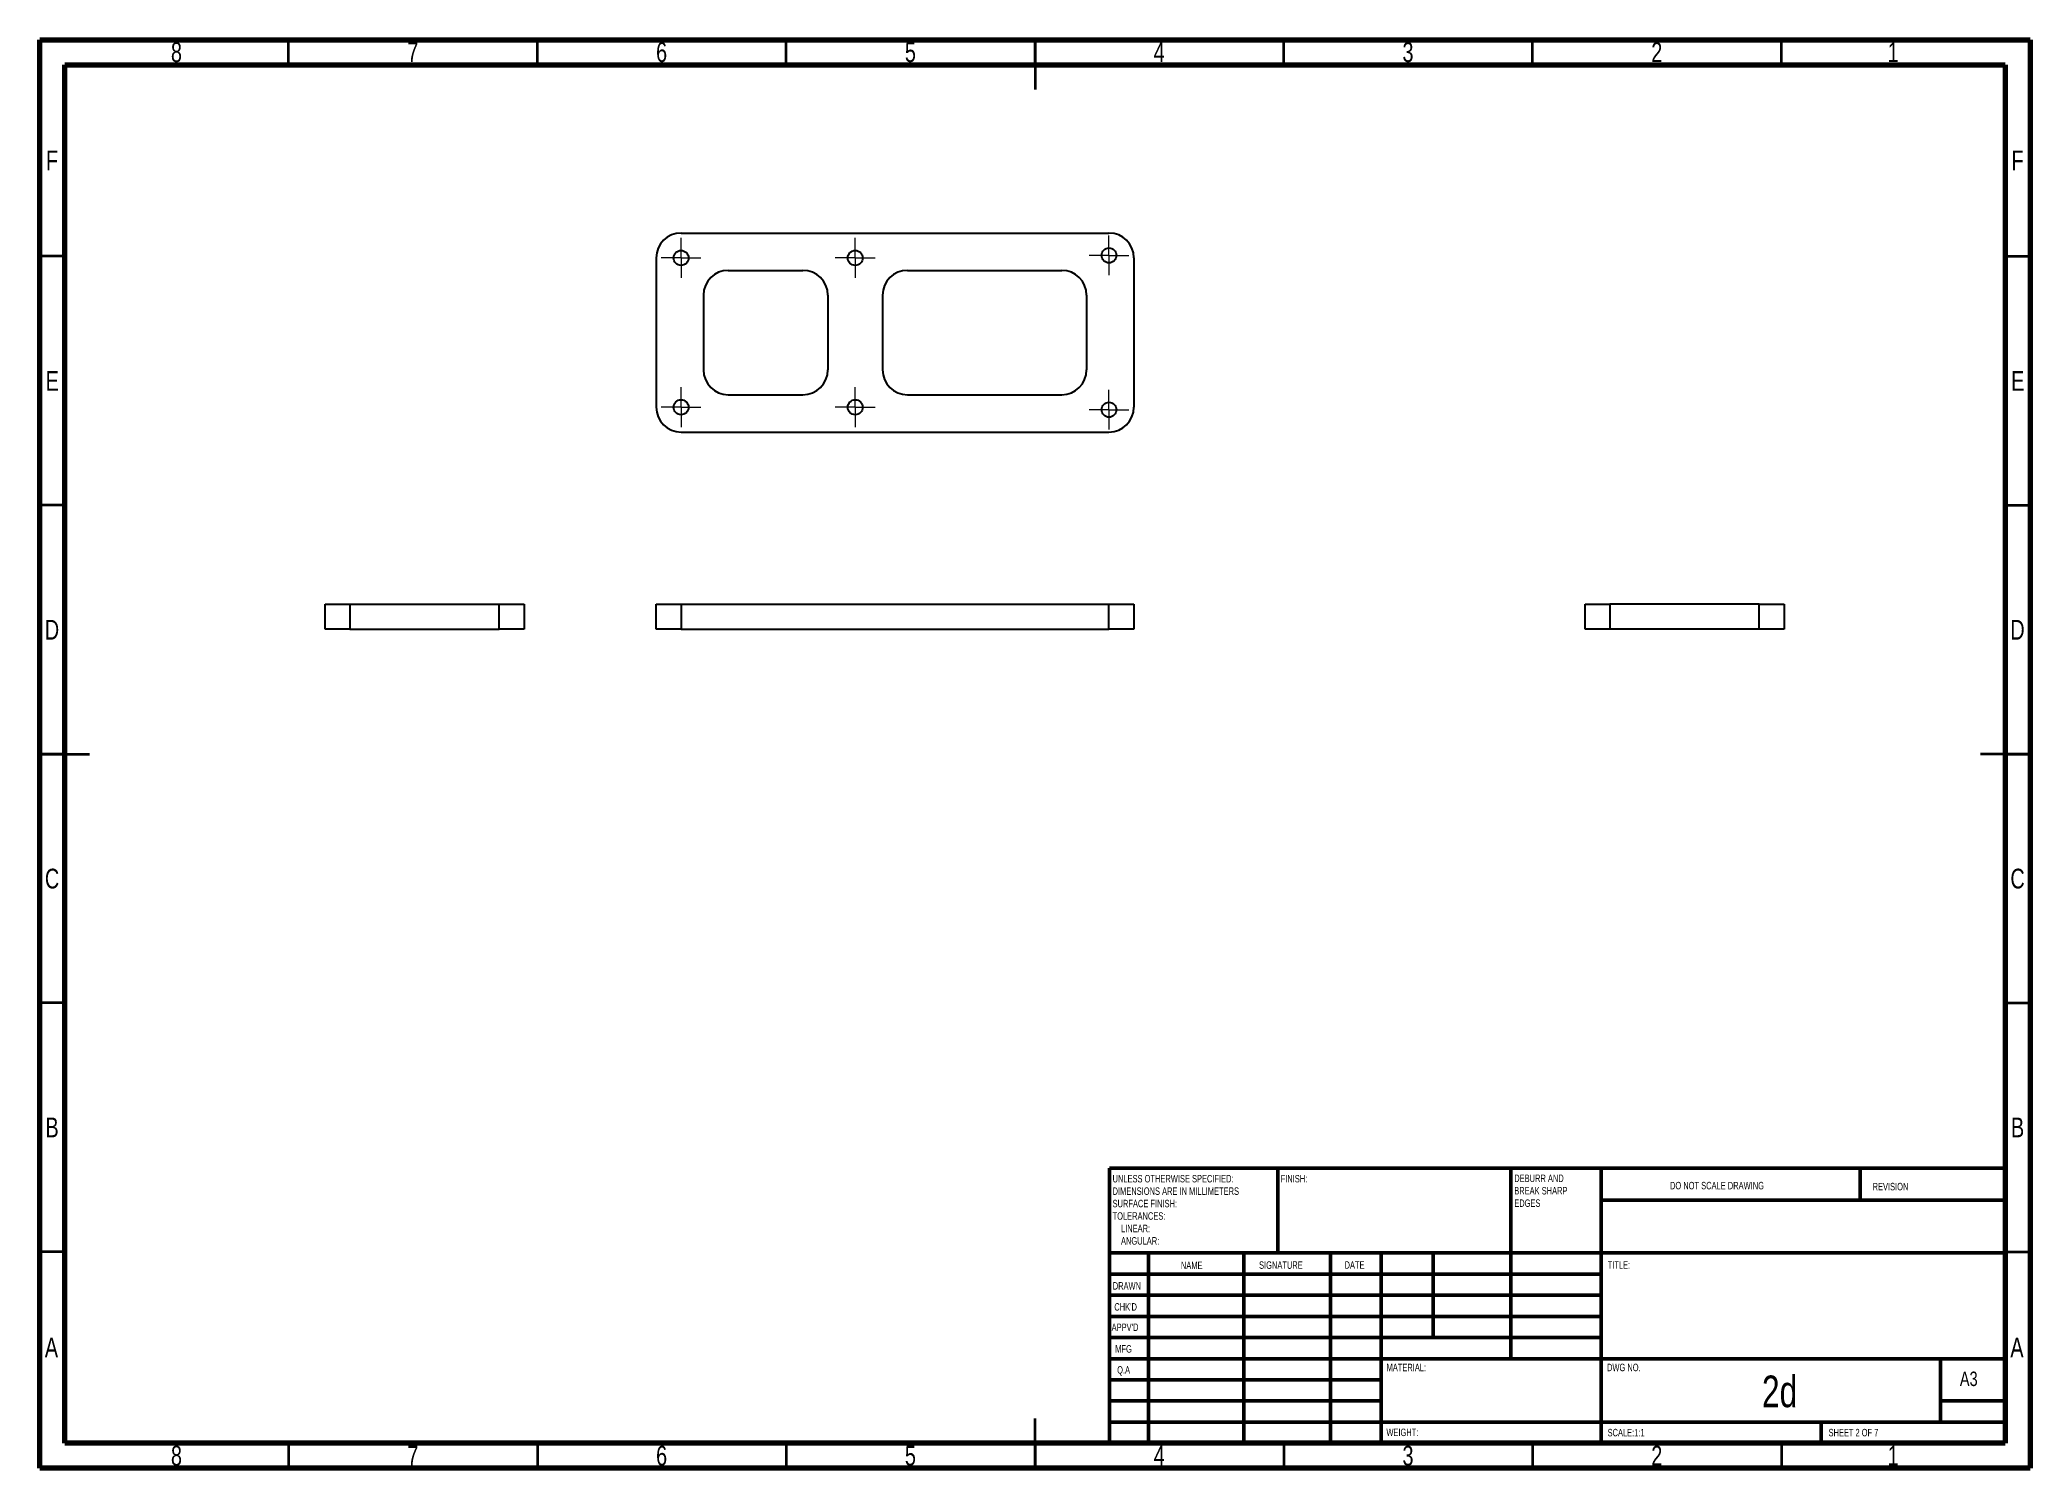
# Paper-space layout 'Sheet2' of a CAD drawing. Header units: millimetres. Extents: x 15 to 415, y 5 to 292.
import ezdxf

# ---------------------------------------------------------------- set-up
doc = ezdxf.new("R2010")
doc.units = ezdxf.units.MM
doc.styles.add('SLDTEXTSTYLE0', font='TXT', dxfattribs={"width": 0.75})
doc.styles.add('SLDTEXTSTYLE1', font='TXT', dxfattribs={"width": 0.686449})
doc.styles.add('SLDTEXTSTYLE2', font='TXT', dxfattribs={"width": 0.6875})

# ---------------------------------------------------------------- blocks, each defined once
blk = doc.blocks.new('SW_NOTE_0_2')
at = {"color": 0, "linetype": 'Continuous', "lineweight": 0, "char_height": 1.5, "attachment_point": 1, "style": 'SLDTEXTSTYLE0'}
for s, insert in [('UNLESS OTHERWISE SPECIFIED:', (0, 1.93)), ('SURFACE FINISH:', (0, -3.07)), ('DIMENSIONS ARE IN MILLIMETERS', (0, -0.57)), ('TOLERANCES:', (0, -5.57)), ('ANGULAR:', (1.69, -10.57)), ('LINEAR:', (1.69, -8.07))]:
    blk.add_mtext(s, dxfattribs=dict(at, insert=insert))
blk = doc.blocks.new('SW_NOTE_0_3')
at = {"color": 0, "linetype": 'Continuous', "lineweight": 0, "char_height": 1.5, "attachment_point": 1, "style": 'SLDTEXTSTYLE0'}
for s, insert in [('DEBURR AND', (0, 1.93)), ('BREAK SHARP', (0, -0.57)), ('EDGES', (0, -3.07))]:
    blk.add_mtext(s, dxfattribs=dict(at, insert=insert))
blk = doc.blocks.new('SW_CENTERMARKSYMBOL_13')
at = {"color": 0, "linetype": 'Continuous', "lineweight": 18}
for p, q in [((0, 2.5), (0, 4)), ((-2.5, 0), (-4, 0)), ((0, 0), (-2.5, 0)), ((0, 0), (0, 2.5)), ((0, 0), (0, -2.5)), ((0, 0), (2.5, 0)), ((2.5, 0), (4, 0)), ((0, -2.5), (0, -4))]:
    blk.add_line(p, q, dxfattribs=at)
blk = doc.blocks.new('SW_CENTERMARKSYMBOL_14')
at = {"color": 0, "linetype": 'Continuous', "lineweight": 18}
for p, q in [((0, 2.5), (0, 4)), ((-2.5, 0), (-4, 0)), ((0, 0), (-2.5, 0)), ((0, 0), (0, 2.5)), ((0, 0), (0, -2.5)), ((0, 0), (2.5, 0)), ((2.5, 0), (4, 0)), ((0, -2.5), (0, -4))]:
    blk.add_line(p, q, dxfattribs=at)
blk = doc.blocks.new('SW_CENTERMARKSYMBOL_15')
at = {"color": 0, "linetype": 'Continuous', "lineweight": 18}
for p, q in [((-2.5, 0), (-4, 0)), ((0, 0), (-2.5, 0)), ((0, 2.5), (0, 4)), ((0, 0), (0, 2.5)), ((0, 0), (0, -2.5)), ((0, 0), (2.5, 0)), ((2.5, 0), (4, 0)), ((0, -2.5), (0, -4))]:
    blk.add_line(p, q, dxfattribs=at)
blk = doc.blocks.new('SW_CENTERMARKSYMBOL_16')
at = {"color": 0, "linetype": 'Continuous', "lineweight": 18}
for p, q in [((0, 2.5), (0, 4)), ((-2.5, 0), (-4, 0)), ((0, 0), (-2.5, 0)), ((0, 0), (0, 2.5)), ((0, 0), (0, -2.5)), ((0, 0), (2.5, 0)), ((2.5, 0), (4, 0)), ((0, -2.5), (0, -4))]:
    blk.add_line(p, q, dxfattribs=at)
blk = doc.blocks.new('SW_CENTERMARKSYMBOL_17')
at = {"color": 0, "linetype": 'Continuous', "lineweight": 18}
for p, q in [((0, 2.5), (0, 4)), ((-2.5, 0), (-4, 0)), ((0, 0), (-2.5, 0)), ((0, 0), (0, 2.5)), ((0, 0), (0, -2.5)), ((0, 0), (2.5, 0)), ((2.5, 0), (4, 0)), ((0, -2.5), (0, -4))]:
    blk.add_line(p, q, dxfattribs=at)
blk = doc.blocks.new('SW_CENTERMARKSYMBOL_18')
at = {"color": 0, "linetype": 'Continuous', "lineweight": 18}
for p, q in [((0, 2.5), (0, 4)), ((-2.5, 0), (-4, 0)), ((0, 0), (-2.5, 0)), ((0, 0), (0, 2.5)), ((0, 0), (0, -2.5)), ((0, 0), (2.5, 0)), ((2.5, 0), (4, 0)), ((0, -2.5), (0, -4))]:
    blk.add_line(p, q, dxfattribs=at)

psp = doc.layouts.new('Sheet2')

# ---------------------------------------------------------------- linework, layer by layer
at = {"color": 7, "linetype": 'Continuous', "lineweight": 70}
for p, q in [((15, 5), (15, 292)), ((15, 292), (415, 292)), ((415, 292), (415, 5)), ((20, 10), (20, 287)), ((20, 287), (410, 287)), ((410, 287), (410, 10)), ((410, 10), (20, 10)), ((415, 5), (15, 5))]:
    psp.add_line(p, q, dxfattribs=at)
at = {"color": 7, "linetype": 'Continuous', "lineweight": 35}
for p, q in [((65, 287), (65, 292)), ((115, 287), (115, 292)), ((165, 287), (165, 292)), ((215, 292), (215, 282)), ((215, 287), (215, 292)), ((265, 287), (265, 292)), ((315, 287), (315, 292)), ((365, 287), (365, 292)), ((20, 248.5), (15, 248.5)), ((410, 248.5), (415, 248.5)), ((20, 198.5), (15, 198.5)), ((410, 198.5), (415, 198.5)), ((15, 148.5), (25, 148.5)), ((20, 148.5), (15, 148.5)), ((415, 148.5), (405, 148.5)), ((410, 148.5), (415, 148.5)), ((20, 98.5), (15, 98.5)), ((410, 98.5), (415, 98.5)), ((20, 48.5), (15, 48.5)), ((410, 48.5), (415, 48.5)), ((215, 5), (215, 15)), ((65, 10), (65, 5)), ((115, 10), (115, 5)), ((165, 10), (165, 5)), ((215, 10), (215, 5)), ((265, 10), (265, 5)), ((315, 10), (315, 5)), ((365, 10), (365, 5))]:
    psp.add_line(p, q, dxfattribs=at)
at = {"color": 7, "linetype": 'Continuous', "lineweight": 25}
for p, q in [((143.87, 253.18), (229.87, 253.18)), ((138.87, 248.18), (138.87, 218.18)), ((234.87, 248.18), (234.87, 218.18)), ((153.37, 245.68), (168.37, 245.68)), ((189.37, 245.68), (220.37, 245.68)), ((148.37, 240.68), (148.37, 225.68)), ((173.37, 240.68), (173.37, 225.68)), ((184.37, 240.68), (184.37, 225.68)), ((225.37, 240.68), (225.37, 225.68)), ((153.37, 220.68), (168.37, 220.68)), ((189.37, 220.68), (220.37, 220.68)), ((143.87, 213.18), (229.87, 213.18)), ((72.33, 173.6), (72.33, 178.6)), ((72.33, 178.6), (77.33, 178.6)), ((77.33, 178.6), (77.33, 173.6)), ((77.33, 178.6), (107.33, 178.6)), ((107.33, 173.6), (107.33, 178.6)), ((107.33, 178.6), (112.33, 178.6)), ((112.33, 178.6), (112.33, 173.6)), ((138.87, 173.6), (138.87, 178.6)), ((138.87, 178.6), (143.87, 178.6)), ((143.87, 178.6), (143.87, 173.6)), ((143.87, 178.6), (229.87, 178.6)), ((229.87, 173.6), (229.87, 178.6)), ((229.87, 178.6), (234.87, 178.6)), ((234.87, 178.6), (234.87, 173.6)), ((325.54, 173.6), (325.54, 178.6)), ((325.54, 178.6), (330.54, 178.6)), ((330.54, 178.6), (330.54, 173.6)), ((360.54, 178.6), (330.54, 178.6)), ((360.54, 173.6), (360.54, 178.6)), ((360.54, 178.6), (365.54, 178.6)), ((365.54, 178.6), (365.54, 173.6)), ((77.33, 173.6), (72.33, 173.6)), ((77.33, 173.6), (107.33, 173.6)), ((112.33, 173.6), (107.33, 173.6)), ((143.87, 173.6), (138.87, 173.6)), ((143.87, 173.6), (229.87, 173.6)), ((234.87, 173.6), (229.87, 173.6)), ((330.54, 173.6), (325.54, 173.6)), ((360.54, 173.6), (330.54, 173.6)), ((365.54, 173.6), (360.54, 173.6))]:
    psp.add_line(p, q, dxfattribs=at)
at = {"color": 7, "linetype": 'Continuous', "lineweight": 50}
for p, q in [((230, 65.25), (410, 65.25)), ((230, 65.25), (230, 10)), ((263.8, 48.25), (263.8, 65.25)), ((310.6, 65.25), (310.6, 27)), ((328.8, 65.25), (328.8, 10)), ((380.8, 58.88), (380.8, 65.25)), ((410, 58.88), (328.8, 58.88)), ((410, 48.25), (230, 48.25)), ((237.8, 48.25), (237.8, 10)), ((256.99, 48.25), (256.99, 10)), ((274.4, 48.25), (274.4, 10)), ((284.6, 10), (284.6, 48.25)), ((295, 31.25), (295, 48.25)), ((328.8, 44), (230, 44)), ((328.8, 39.75), (230, 39.75)), ((328.8, 35.5), (230, 35.5)), ((328.8, 31.25), (230, 31.25)), ((284.6, 27), (230, 27)), ((284.6, 27), (410, 27)), ((397, 14.25), (397, 27)), ((284.6, 22.75), (230, 22.75)), ((284.6, 18.5), (230, 18.5)), ((410, 18.5), (397, 18.5)), ((230, 14.25), (410, 14.25)), ((373, 10), (373, 14.25))]:
    psp.add_line(p, q, dxfattribs=at)
at = {"color": 7, "linetype": 'Continuous', "lineweight": 25}
for centre in [(143.87, 248.18), (178.87, 248.18), (229.87, 248.68), (143.87, 218.18), (178.87, 218.18), (229.87, 217.68)]:
    psp.add_circle(centre, 1.5, dxfattribs=at)
for centre, start, end in [((143.87, 248.18), 90, 180), ((229.87, 248.18), 0, 90), ((153.37, 240.68), 90, 180), ((168.37, 240.68), 0, 90), ((189.37, 240.68), 90, 180), ((220.37, 240.68), 0, 90), ((153.37, 225.68), 180, 270), ((168.37, 225.68), 270, 0), ((189.37, 225.68), 180, 270), ((220.37, 225.68), 270, 0), ((143.87, 218.18), 180, 270), ((229.87, 218.18), 270, 0)]:
    psp.add_arc(centre, 5, start, end, dxfattribs=at)

# ---------------------------------------------------------------- block references
at = {"color": 7, "linetype": 'Continuous', "lineweight": 0}
for name, p in [('SW_CENTERMARKSYMBOL_16', (143.87, 248.18)), ('SW_CENTERMARKSYMBOL_17', (178.87, 248.18)), ('SW_CENTERMARKSYMBOL_15', (229.87, 248.68)), ('SW_CENTERMARKSYMBOL_13', (143.87, 218.18)), ('SW_CENTERMARKSYMBOL_14', (178.87, 218.18)), ('SW_CENTERMARKSYMBOL_18', (229.87, 217.68)), ('SW_NOTE_0_3', (311.31, 62.07)), ('SW_NOTE_0_2', (230.59, 61.99))]:
    psp.add_blockref(name, p, dxfattribs=at)

# ---------------------------------------------------------------- texts
for s, insert, char_height, attachment_point, style in [('8', (42.46, 291.5), 3.97, 2, 'SLDTEXTSTYLE0'), ('7', (89.96, 291.5), 3.97, 2, 'SLDTEXTSTYLE0'), ('6', (139.96, 291.5), 3.97, 2, 'SLDTEXTSTYLE0'), ('5', (189.96, 291.5), 3.97, 2, 'SLDTEXTSTYLE0'), ('4', (239.96, 291.5), 3.97, 2, 'SLDTEXTSTYLE0'), ('3', (289.96, 291.5), 3.97, 2, 'SLDTEXTSTYLE0'), ('2', (339.96, 291.5), 3.97, 2, 'SLDTEXTSTYLE0'), ('1', (387.46, 291.5), 3.97, 2, 'SLDTEXTSTYLE0'), ('F', (17.46, 269.75), 3.97, 2, 'SLDTEXTSTYLE0'), ('F', (412.46, 269.75), 3.97, 2, 'SLDTEXTSTYLE0'), ('E', (17.51, 225.45), 3.97, 2, 'SLDTEXTSTYLE0'), ('E', (412.51, 225.45), 3.97, 2, 'SLDTEXTSTYLE0'), ('D', (17.45, 175.45), 3.97, 2, 'SLDTEXTSTYLE0'), ('D', (412.45, 175.45), 3.97, 2, 'SLDTEXTSTYLE0'), ('C', (17.46, 125.45), 3.97, 2, 'SLDTEXTSTYLE0'), ('C', (412.46, 125.45), 3.97, 2, 'SLDTEXTSTYLE0'), ('B', (17.47, 75.45), 3.97, 2, 'SLDTEXTSTYLE0'), ('B', (412.47, 75.45), 3.97, 2, 'SLDTEXTSTYLE0'), ('FINISH:', (264.37, 63.92), 1.5, 1, 'SLDTEXTSTYLE0'), ('DO NOT SCALE DRAWING', (342.61, 62.53), 1.5, 1, 'SLDTEXTSTYLE0'), ('REVISION', (383.33, 62.33), 1.5, 1, 'SLDTEXTSTYLE0'), ('NAME', (244.32, 46.5), 1.5, 1, 'SLDTEXTSTYLE0'), ('SIGNATURE', (260.03, 46.56), 1.5, 1, 'SLDTEXTSTYLE0'), ('DATE', (277.21, 46.58), 1.5, 1, 'SLDTEXTSTYLE0'), ('TITLE:', (330.09, 46.58), 1.5, 1, 'SLDTEXTSTYLE0'), ('DRAWN', (230.64, 42.38), 1.5, 1, 'SLDTEXTSTYLE1'), ("CHK'D", (230.94, 38.16), 1.5, 1, 'SLDTEXTSTYLE0'), ("APPV'D", (230.4, 34.07), 1.5, 1, 'SLDTEXTSTYLE0'), ('A', (17.34, 31.25), 3.97, 2, 'SLDTEXTSTYLE0'), ('MFG', (231.12, 29.72), 1.5, 1, 'SLDTEXTSTYLE0'), ('A', (412.34, 31.25), 3.97, 2, 'SLDTEXTSTYLE0'), ('Q.A', (231.51, 25.5), 1.5, 1, 'SLDTEXTSTYLE0'), ('MATERIAL:', (285.65, 25.99), 1.5, 1, 'SLDTEXTSTYLE0'), ('DWG NO.', (329.95, 25.99), 1.5, 1, 'SLDTEXTSTYLE0'), ('A3', (400.87, 24.41), 2.91, 1, 'SLDTEXTSTYLE0'), ('2d', (364.64, 23.61), 6.35, 2, 'SLDTEXTSTYLE0'), ('WEIGHT:', (285.62, 12.95), 1.499, 1, 'SLDTEXTSTYLE0'), ('SCALE:1:1', (330.07, 12.9), 1.5, 1, 'SLDTEXTSTYLE0'), ('SHEET 2 OF 7', (374.48, 12.9), 1.5, 1, 'SLDTEXTSTYLE2'), ('8', (42.46, 9.5), 3.97, 2, 'SLDTEXTSTYLE0'), ('7', (89.96, 9.5), 3.97, 2, 'SLDTEXTSTYLE0'), ('6', (139.96, 9.5), 3.97, 2, 'SLDTEXTSTYLE0'), ('5', (189.96, 9.5), 3.97, 2, 'SLDTEXTSTYLE0'), ('4', (239.96, 9.5), 3.97, 2, 'SLDTEXTSTYLE0'), ('3', (289.96, 9.5), 3.97, 2, 'SLDTEXTSTYLE0'), ('2', (339.96, 9.5), 3.97, 2, 'SLDTEXTSTYLE0'), ('1', (387.46, 9.5), 3.97, 2, 'SLDTEXTSTYLE0')]:
    psp.add_mtext(s, dxfattribs=dict(at, insert=insert, char_height=char_height, attachment_point=attachment_point, style=style))

doc.saveas('drawing.dxf')
